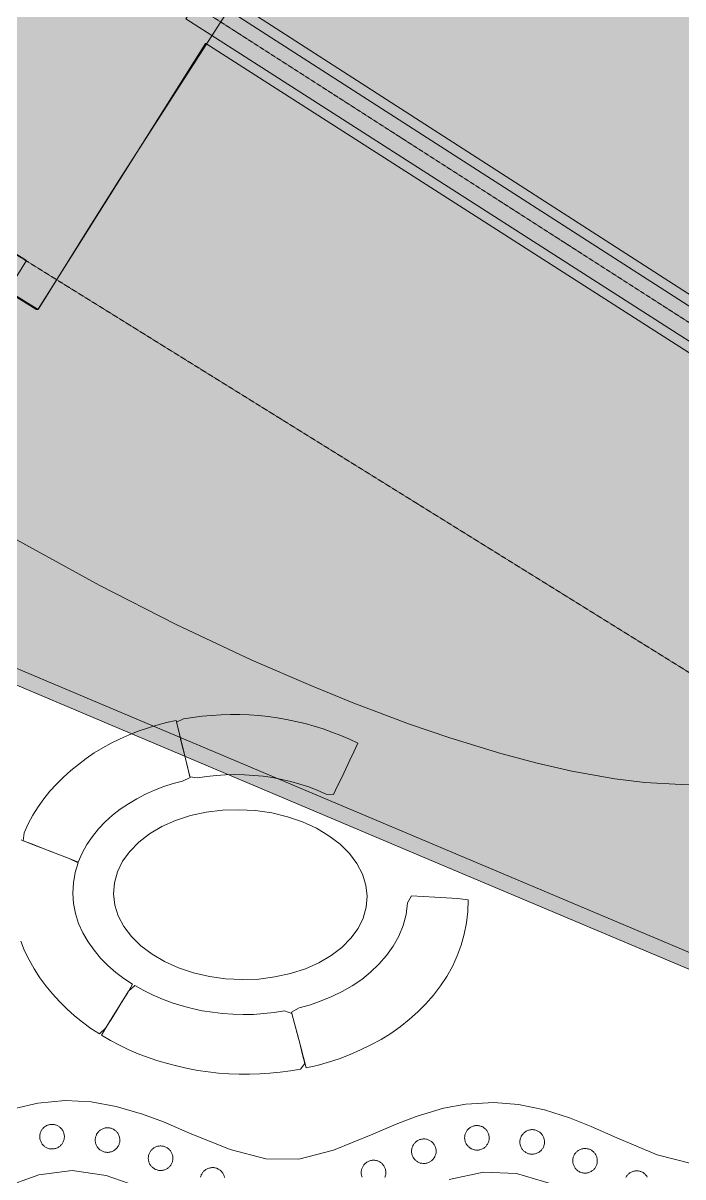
# Model space of a CAD drawing. Header units: millimetres. Extents: x -31757 to 121236, y -27283 to 59400.
# Drawn here: x 29978 to 36428, y 1683 to 12954 of the extents above; entities that cross this region are included whole.
import ezdxf

# ---------------------------------------------------------------- set-up
doc = ezdxf.new("R2010")
doc.units = ezdxf.units.MM
doc.linetypes.add('DASHDOT', pattern=[3.556, 2.54, -0.508, 0, -0.508])
for name, color, linetype, lineweight in [('10_見えがかり', 7, 'Continuous', 13), ('30_敷地・外構', 8, 'Continuous', 9), ('40_通り芯', 1, 'DASHDOT', 9)]:
    doc.layers.add(name, color=color, linetype=linetype, lineweight=lineweight)

msp = doc.modelspace()

# ---------------------------------------------------------------- hatches: boundary and pattern name
at = {"layer": '10_見えがかり'}
msp.add_hatch(color=8, dxfattribs=at).paths.add_polyline_path([(40066, 29151), (40066, 29151), (40327, 28949), (40329, 28948), (40330, 28947), (40332, 28946), (40334, 28946), (40336, 28945), (40338, 28945), (40340, 28945), (40342, 28945), (40344, 28945), (40346, 28946), (40347, 28947), (40349, 28948), (40351, 28949), (40352, 28950), (40354, 28951), (40355, 28953), (40883, 29633), (41480, 30395), (42081, 31154), (42685, 31911), (43293, 32664), (43904, 33415), (44519, 34163), (45137, 34908), (45759, 35650), (46384, 36389), (47013, 37125), (47646, 37858), (48281, 38588), (48921, 39316), (49563, 40040), (50209, 40761), (50859, 41479), (51511, 42194), (52168, 42906), (52827, 43614), (53490, 44320), (54156, 45023), (54826, 45722), (55498, 46418), (56174, 47111), (56854, 47801), (57536, 48488), (58222, 49171), (58911, 49851), (59603, 50528), (60299, 51202), (60375, 51275), (60376, 51276), (60377, 51278), (60378, 51279), (60379, 51281), (60380, 51283), (60381, 51285), (60381, 51287), (60381, 51289), (60381, 51291), (60381, 51293), (60380, 51295), (60380, 51297), (60379, 51298), (60378, 51300), (60377, 51302), (60375, 51303), (60147, 51541), (60146, 51541), (60147, 51541), (60833, 52200), (61524, 52855), (62217, 53507), (62913, 54156), (63612, 54802), (64314, 55445), (65019, 56084), (65020, 56084), (65020, 56084), (65254, 55824), (66795, 54117), (66795, 54117), (75538, 44429), (75538, 44429), (75538, 44428), (75105, 44024), (75105, 44024), (73057, 42143), (73057, 42142), (71041, 40229), (71040, 40228), (69052, 38285), (69052, 38285), (67092, 36313), (67092, 36313), (65161, 34313), (65161, 34312), (63260, 32284), (63260, 32284), (61388, 30228), (61388, 30228), (59547, 28144), (59547, 28144), (57737, 26034), (57737, 26034), (55957, 23898), (55957, 23898), (54209, 21736), (54209, 21735), (52493, 19548), (52493, 19548), (50809, 17336), (50809, 17335), (49158, 15099), (49158, 15099), (47539, 12838), (47539, 12838), (45954, 10554), (45954, 10554), (44402, 8247), (44402, 8246), (42885, 5917), (42885, 5917), (41401, 3566), (41401, 3565), (40434, 2048), (40433, 2047), (40433, 2048), (34030, 4749), (34030, 4749), (26700, 7844), (26699, 7844), (26031, 8157), (26030, 8157), (26026, 8159), (26026, 8160), (26026, 8160), (26672, 9168), (26673, 9169), (28072, 11401), (28073, 11403), (28074, 11405), (28074, 11407), (28075, 11409), (28075, 11411), (28075, 11413), (28075, 11415), (28075, 11417), (28074, 11418), (28073, 11420), (28072, 11422), (28071, 11424), (28070, 11425), (28069, 11427), (28067, 11428), (28066, 11429), (27873, 11548), (27872, 11549), (27872, 11549), (28386, 12376), (28904, 13200), (29426, 14022), (29952, 14842), (30481, 15659), (31015, 16474), (31552, 17286), (32093, 18095), (32638, 18902), (33187, 19707), (33740, 20509), (34296, 21308), (34856, 22104), (35420, 22898), (35988, 23689), (36559, 24478), (37134, 25264), (37713, 26047), (38296, 26827), (38882, 27604), (39472, 28379), (40065, 29151)])

# ---------------------------------------------------------------- linework, layer by layer
for points in [[(41854, 6855), (32030, 13170), (32029, 13171), (32029, 13171), (32029, 13171), (33380, 15245), (33381, 15246), (33381, 15245), (33382, 15245), (43128, 8810)], [(33225, 15012), (30913, 11416), (30913, 11416), (30631, 10968), (30631, 10968), (30126, 10156), (30126, 10155), (30126, 10155), (28170, 11365), (27873, 11548), (27872, 11549), (27872, 11549), (28386, 12376), (28904, 13200)], [(31730, 13245), (31730, 13245), (38401, 8961), (41777, 6793), (41778, 6793), (41777, 6793), (41627, 6558), (41626, 6557), (41626, 6557), (31570, 12994), (31570, 12994), (31569, 12995), (31570, 12995), (31730, 13245), (31730, 13245)], [(28208, 11330), (30101, 10159), (30103, 10158), (30105, 10157), (30107, 10157), (30108, 10156), (30110, 10156), (30112, 10156), (30114, 10156), (30116, 10157), (30118, 10157), (30120, 10158), (30122, 10159), (30123, 10160), (30125, 10161), (30126, 10162), (30128, 10164), (30129, 10165), (30308, 10450), (30308, 10450), (31761, 12753), (31762, 12754), (31762, 12754), (31763, 12753), (41602, 6462)], [(25245, 6368), (28482, 11584), (30011, 10634), (25245, 2955), (25245, 6368)], [(40372, 2236), (33118, 5297), (33118, 5297), (26761, 7981), (26761, 7981), (26247, 8221), (26246, 8222), (26245, 8222), (26245, 8222), (26245, 8223), (26801, 9091), (26801, 9091), (28207, 11330), (28207, 11330)], [(29808, 7963), (30721, 7463), (31475, 7080), (32215, 6732), (32791, 6482), (33212, 6311), (33756, 6107), (34148, 5973), (34648, 5820), (35003, 5725), (35341, 5648), (35762, 5572), (36054, 5537), (36410, 5517), (36651, 5524)], [(40433, 2048), (34030, 4749), (34030, 4749), (26700, 7844)], [(31499, 6037), (31476, 6126), (31547, 6156), (31638, 6171), (31729, 6183), (31821, 6191), (31913, 6197), (32005, 6200), (32097, 6199), (32189, 6196), (32281, 6189), (32372, 6180), (32463, 6167), (32554, 6151), (32644, 6133), (32734, 6111), (32822, 6086), (32910, 6059), (32997, 6028), (33083, 5995), (33168, 5959), (33250, 5919), (33211, 5836), (33171, 5753), (33131, 5669), (33092, 5586), (33052, 5503), (33012, 5420), (32942, 5423), (32858, 5459), (32772, 5492), (32684, 5521), (32596, 5545), (32506, 5566), (32415, 5583), (32324, 5596), (32233, 5605), (32141, 5611), (32049, 5613), (31957, 5610), (31865, 5604), (31773, 5594), (31682, 5580), (31609, 5590), (31565, 5769), (31543, 5858), (31521, 5947), (31499, 6037)], [(30179, 5375), (30239, 5450), (30303, 5521), (30372, 5588), (30443, 5653), (30518, 5713), (30595, 5770), (30674, 5824), (30756, 5874), (30840, 5920), (30927, 5963), (31014, 6001), (31104, 6036), (31194, 6068), (31286, 6096), (31379, 6121), (31473, 6142), (31496, 6049), (31519, 5955), (31588, 5676), (31611, 5583), (31537, 5550), (31444, 5525), (31353, 5495), (31263, 5461), (31176, 5421), (31091, 5377), (31008, 5328), (30928, 5275), (30852, 5216), (30781, 5152), (30715, 5082), (30655, 5008), (30600, 4929), (30554, 4844), (30516, 4758), (30427, 4793), (30248, 4863), (30158, 4897), (30069, 4932), (29979, 4967), (29987, 5044), (30027, 5131), (30073, 5215), (30124, 5297), (30179, 5375)], [(30950, 4766), (31020, 4863), (31108, 4953), (31214, 5034), (31335, 5105), (31469, 5165), (31614, 5212), (31767, 5245), (31926, 5265), (32087, 5270), (32249, 5261), (32409, 5238), (32563, 5201), (32709, 5151), (32845, 5088), (32967, 5015), (33076, 4932), (33167, 4841), (33240, 4743), (33294, 4639), (33328, 4533), (33340, 4425), (33332, 4317), (33302, 4211), (33252, 4110), (33183, 4014), (33095, 3925), (32990, 3845), (32870, 3775), (32737, 3716), (32593, 3670), (32440, 3636), (32282, 3616), (32120, 3610), (31958, 3618), (31799, 3640), (31644, 3676), (31498, 3725), (31361, 3786), (31238, 3858), (31129, 3940), (31037, 4031), (30963, 4128), (30908, 4232), (30874, 4339), (30862, 4447), (30870, 4556), (30900, 4663), (30950, 4766)], [(29959, 4975), (30053, 4938), (30147, 4902), (30241, 4865), (30335, 4829), (30429, 4792), (30516, 4752), (30487, 4655), (30470, 4556), (30464, 4455), (30471, 4354), (30490, 4255), (30521, 4159), (30563, 4067), (30613, 3980), (30671, 3897), (30735, 3819), (30806, 3747), (30883, 3681), (30963, 3620), (31048, 3565), (30997, 3479), (30944, 3393), (30891, 3307), (30838, 3221), (30785, 3135), (30725, 3080), (30640, 3134), (30558, 3194), (30480, 3257), (30404, 3324), (30333, 3395), (30265, 3470), (30201, 3548), (30141, 3629), (30085, 3714), (30036, 3802), (29992, 3893), (29955, 3986)], [(32786, 3365), (32892, 3402), (32996, 3445), (33097, 3495), (33194, 3551), (33288, 3613), (33375, 3683), (33456, 3761), (33530, 3846), (33596, 3937), (33651, 4035), (33693, 4139), (33721, 4247), (33735, 4359), (33776, 4429), (33888, 4422), (34001, 4415), (34113, 4409), (34225, 4402), (34330, 4389), (34325, 4277), (34312, 4165), (34290, 4055), (34260, 3947), (34221, 3841), (34174, 3739), (34120, 3641), (34057, 3548), (33989, 3459), (33914, 3375), (33835, 3295), (33752, 3220), (33664, 3150), (33572, 3085), (33477, 3026), (33378, 2972), (33277, 2923), (33174, 2878), (33069, 2838), (32963, 2803), (32854, 2773), (32745, 2748), (32688, 2965), (32659, 3073), (32630, 3182), (32601, 3291), (32678, 3335), (32786, 3365)], [(30955, 3412), (31008, 3498), (31069, 3552), (31157, 3503), (31248, 3458), (31341, 3418), (31435, 3383), (31532, 3353), (31629, 3328), (31728, 3307), (31828, 3291), (31928, 3279), (32029, 3272), (32130, 3269), (32231, 3271), (32332, 3278), (32432, 3289), (32532, 3304), (32604, 3280), (32630, 3183), (32656, 3085), (32682, 2988), (32707, 2890), (32733, 2792), (32691, 2737), (32592, 2719), (32492, 2706), (32391, 2695), (32291, 2689), (32190, 2686), (32089, 2686), (31988, 2690), (31887, 2698), (31787, 2709), (31687, 2724), (31588, 2742), (31489, 2764), (31391, 2790), (31294, 2818), (31199, 2851), (31104, 2886), (31011, 2926), (30920, 2969), (30831, 3017), (30744, 3068), (30797, 3154), (30850, 3240), (30955, 3412)]]:
    msp.add_lwpolyline(points, dxfattribs=at)
at = {"layer": '30_敷地・外構'}
for points in [[(29898, 2353), (30123, 2403), (30390, 2428), (30642, 2416), (30889, 2372), (31145, 2297), (31350, 2220), (31605, 2112), (32003, 1950), (32352, 1860), (32672, 1857), (33013, 1943), (33398, 2100), (33623, 2197), (33821, 2273), (34088, 2354), (34304, 2394), (34578, 2410), (34821, 2391), (35074, 2338), (35318, 2261), (35531, 2176), (35783, 2065), (36176, 1900), (36520, 1811)], [(30355, 2001), (30359, 2007), (30363, 2013), (30367, 2020), (30370, 2026), (30373, 2034), (30375, 2041), (30378, 2049), (30379, 2057), (30380, 2065), (30381, 2073), (30381, 2081), (30380, 2090), (30379, 2098), (30377, 2106), (30375, 2114), (30372, 2121), (30368, 2129), (30365, 2136), (30361, 2142), (30356, 2149), (30351, 2155), (30346, 2160), (30341, 2165), (30335, 2170), (30330, 2174), (30324, 2178), (30317, 2182), (30310, 2185), (30303, 2188), (30296, 2191), (30288, 2193), (30280, 2194), (30272, 2195), (30264, 2196), (30255, 2196), (30247, 2195), (30239, 2194), (30231, 2192), (30223, 2190), (30215, 2187), (30208, 2184), (30201, 2180), (30194, 2176), (30188, 2171), (30182, 2166), (30176, 2161), (30171, 2156), (30167, 2151), (30162, 2145), (30158, 2139), (30155, 2132), (30151, 2125), (30148, 2118), (30146, 2111), (30144, 2103), (30142, 2095), (30141, 2087), (30141, 2079), (30141, 2071), (30141, 2062), (30143, 2054), (30144, 2046), (30147, 2038), (30150, 2031), (30153, 2023), (30157, 2016), (30161, 2009), (30165, 2003), (30170, 1997), (30175, 1992), (30180, 1987), (30186, 1982), (30192, 1978), (30198, 1974), (30204, 1970), (30211, 1967), (30218, 1964), (30226, 1961), (30233, 1959), (30241, 1957), (30250, 1956), (30258, 1956), (30266, 1956), (30274, 1957), (30282, 1958), (30290, 1960), (30298, 1962), (30306, 1965), (30313, 1968), (30320, 1972), (30327, 1976), (30333, 1981), (30339, 1985), (30345, 1990), (30350, 1996), (30355, 2001)], [(30897, 1969), (30901, 1974), (30905, 1980), (30909, 1987), (30913, 1994), (30916, 2001), (30918, 2008), (30920, 2016), (30922, 2024), (30923, 2032), (30923, 2040), (30923, 2049), (30922, 2057), (30921, 2065), (30919, 2073), (30917, 2081), (30914, 2089), (30911, 2096), (30907, 2103), (30903, 2110), (30899, 2116), (30894, 2122), (30889, 2128), (30883, 2133), (30878, 2137), (30872, 2141), (30866, 2145), (30860, 2149), (30853, 2153), (30846, 2156), (30838, 2158), (30830, 2160), (30822, 2162), (30814, 2163), (30806, 2163), (30798, 2163), (30790, 2162), (30781, 2161), (30773, 2159), (30766, 2157), (30758, 2154), (30750, 2151), (30743, 2147), (30737, 2143), (30730, 2139), (30725, 2134), (30719, 2129), (30714, 2123), (30709, 2118), (30705, 2112), (30701, 2106), (30697, 2100), (30694, 2093), (30691, 2086), (30688, 2078), (30686, 2070), (30685, 2062), (30684, 2054), (30683, 2046), (30683, 2038), (30684, 2030), (30685, 2021), (30687, 2013), (30689, 2006), (30692, 1998), (30695, 1991), (30699, 1983), (30703, 1977), (30708, 1970), (30713, 1965), (30718, 1959), (30723, 1954), (30729, 1949), (30734, 1945), (30740, 1941), (30747, 1937), (30754, 1934), (30761, 1931), (30768, 1928), (30776, 1926), (30784, 1925), (30792, 1924), (30800, 1923), (30809, 1923), (30817, 1924), (30825, 1925), (30833, 1927), (30841, 1929), (30849, 1932), (30856, 1935), (30863, 1939), (30870, 1943), (30876, 1948), (30882, 1953), (30887, 1958), (30893, 1963), (30897, 1969)], [(34508, 1990), (34512, 1996), (34516, 2002), (34520, 2009), (34524, 2015), (34527, 2023), (34529, 2030), (34531, 2038), (34533, 2046), (34534, 2054), (34534, 2062), (34534, 2070), (34533, 2079), (34532, 2087), (34530, 2095), (34528, 2103), (34525, 2110), (34522, 2118), (34518, 2125), (34514, 2131), (34510, 2138), (34505, 2144), (34500, 2149), (34494, 2154), (34489, 2159), (34483, 2163), (34477, 2167), (34471, 2171), (34464, 2174), (34457, 2177), (34449, 2180), (34441, 2182), (34433, 2183), (34425, 2184), (34417, 2185), (34409, 2185), (34401, 2184), (34392, 2183), (34384, 2181), (34377, 2179), (34369, 2176), (34361, 2173), (34354, 2169), (34348, 2165), (34341, 2160), (34335, 2156), (34330, 2150), (34325, 2145), (34320, 2140), (34316, 2134), (34312, 2128), (34308, 2121), (34305, 2114), (34302, 2107), (34299, 2100), (34297, 2092), (34296, 2084), (34295, 2076), (34294, 2068), (34294, 2060), (34295, 2051), (34296, 2043), (34298, 2035), (34300, 2027), (34303, 2020), (34306, 2012), (34310, 2005), (34314, 1998), (34319, 1992), (34324, 1986), (34329, 1981), (34334, 1976), (34340, 1971), (34345, 1967), (34351, 1963), (34358, 1959), (34365, 1956), (34372, 1953), (34379, 1950), (34387, 1948), (34395, 1947), (34403, 1945), (34411, 1945), (34420, 1945), (34428, 1946), (34436, 1947), (34444, 1949), (34452, 1951), (34460, 1954), (34467, 1957), (34474, 1961), (34481, 1965), (34487, 1970), (34493, 1974), (34498, 1980), (34504, 1985), (34508, 1990)], [(35048, 1950), (35053, 1956), (35057, 1962), (35060, 1968), (35064, 1975), (35067, 1982), (35069, 1990), (35071, 1998), (35073, 2005), (35074, 2014), (35074, 2022), (35074, 2030), (35074, 2038), (35072, 2046), (35071, 2055), (35068, 2062), (35065, 2070), (35062, 2077), (35058, 2085), (35054, 2091), (35050, 2098), (35045, 2103), (35040, 2109), (35034, 2114), (35029, 2119), (35023, 2123), (35017, 2127), (35011, 2131), (35004, 2134), (34997, 2137), (34989, 2140), (34981, 2142), (34974, 2143), (34965, 2144), (34957, 2145), (34949, 2145), (34941, 2144), (34933, 2143), (34924, 2141), (34917, 2139), (34909, 2136), (34902, 2133), (34895, 2129), (34888, 2125), (34881, 2120), (34876, 2115), (34870, 2110), (34865, 2105), (34860, 2099), (34856, 2094), (34852, 2088), (34848, 2081), (34845, 2074), (34842, 2067), (34840, 2060), (34837, 2052), (34836, 2044), (34835, 2036), (34834, 2028), (34834, 2019), (34835, 2011), (34836, 2003), (34838, 1995), (34840, 1987), (34843, 1979), (34847, 1972), (34850, 1965), (34854, 1958), (34859, 1952), (34864, 1946), (34869, 1940), (34874, 1935), (34880, 1931), (34885, 1927), (34891, 1923), (34898, 1919), (34905, 1915), (34912, 1912), (34919, 1910), (34927, 1908), (34935, 1906), (34943, 1905), (34951, 1905), (34960, 1905), (34968, 1905), (34976, 1907), (34984, 1908), (34992, 1911), (35000, 1914), (35007, 1917), (35014, 1921), (35021, 1925), (35027, 1929), (35033, 1934), (35039, 1939), (35044, 1945), (35048, 1950)], [(33989, 1859), (33993, 1865), (33997, 1871), (34001, 1878), (34004, 1885), (34007, 1892), (34010, 1899), (34012, 1907), (34014, 1915), (34015, 1923), (34015, 1931), (34015, 1939), (34014, 1948), (34013, 1956), (34011, 1964), (34009, 1972), (34006, 1979), (34003, 1987), (33999, 1994), (33995, 2001), (33991, 2007), (33986, 2013), (33981, 2018), (33975, 2023), (33970, 2028), (33964, 2032), (33958, 2036), (33952, 2040), (33945, 2043), (33938, 2046), (33930, 2049), (33922, 2051), (33914, 2053), (33906, 2054), (33898, 2054), (33890, 2054), (33882, 2053), (33873, 2052), (33865, 2050), (33857, 2048), (33850, 2045), (33842, 2042), (33835, 2038), (33829, 2034), (33822, 2029), (33816, 2025), (33811, 2020), (33806, 2014), (33801, 2009), (33797, 2003), (33793, 1997), (33789, 1990), (33786, 1984), (33783, 1976), (33780, 1969), (33778, 1961), (33777, 1953), (33776, 1945), (33775, 1937), (33775, 1929), (33776, 1920), (33777, 1912), (33779, 1904), (33781, 1896), (33784, 1889), (33787, 1881), (33791, 1874), (33795, 1868), (33800, 1861), (33805, 1855), (33810, 1850), (33815, 1845), (33820, 1840), (33826, 1836), (33832, 1832), (33839, 1828), (33846, 1825), (33853, 1822), (33860, 1819), (33868, 1817), (33876, 1816), (33884, 1815), (33892, 1814), (33901, 1814), (33909, 1815), (33917, 1816), (33925, 1818), (33933, 1820), (33941, 1823), (33948, 1826), (33955, 1830), (33962, 1834), (33968, 1839), (33974, 1844), (33979, 1849), (33984, 1854), (33989, 1859)], [(31416, 1791), (31421, 1797), (31425, 1803), (31428, 1810), (31432, 1816), (31435, 1824), (31437, 1831), (31439, 1839), (31441, 1847), (31442, 1855), (31442, 1863), (31442, 1871), (31442, 1880), (31440, 1888), (31439, 1896), (31436, 1904), (31433, 1911), (31430, 1919), (31426, 1926), (31422, 1932), (31418, 1939), (31413, 1945), (31408, 1950), (31403, 1955), (31397, 1960), (31391, 1964), (31385, 1968), (31379, 1972), (31372, 1975), (31365, 1978), (31357, 1981), (31350, 1983), (31342, 1984), (31333, 1985), (31325, 1986), (31317, 1986), (31309, 1985), (31301, 1984), (31292, 1982), (31285, 1980), (31277, 1977), (31270, 1974), (31263, 1970), (31256, 1966), (31249, 1961), (31244, 1956), (31238, 1951), (31233, 1946), (31228, 1941), (31224, 1935), (31220, 1929), (31216, 1922), (31213, 1915), (31210, 1908), (31208, 1901), (31205, 1893), (31204, 1885), (31203, 1877), (31202, 1869), (31202, 1861), (31203, 1852), (31204, 1844), (31206, 1836), (31208, 1828), (31211, 1821), (31215, 1813), (31218, 1806), (31222, 1799), (31227, 1793), (31232, 1787), (31237, 1782), (31242, 1777), (31248, 1772), (31253, 1768), (31259, 1764), (31266, 1760), (31273, 1757), (31280, 1754), (31287, 1751), (31295, 1749), (31303, 1747), (31311, 1746), (31319, 1746), (31328, 1746), (31336, 1747), (31344, 1748), (31352, 1750), (31360, 1752), (31368, 1755), (31375, 1758), (31382, 1762), (31389, 1766), (31395, 1771), (31401, 1775), (31407, 1780), (31412, 1786), (31416, 1791)], [(35565, 1766), (35569, 1772), (35573, 1778), (35577, 1784), (35580, 1791), (35583, 1798), (35586, 1806), (35588, 1813), (35589, 1821), (35590, 1830), (35591, 1838), (35591, 1846), (35590, 1854), (35589, 1862), (35587, 1871), (35585, 1878), (35582, 1886), (35578, 1893), (35575, 1900), (35571, 1907), (35566, 1914), (35561, 1919), (35556, 1925), (35551, 1930), (35545, 1935), (35540, 1939), (35534, 1943), (35527, 1947), (35520, 1950), (35513, 1953), (35506, 1955), (35498, 1958), (35490, 1959), (35482, 1960), (35474, 1961), (35465, 1961), (35457, 1960), (35449, 1959), (35441, 1957), (35433, 1955), (35425, 1952), (35418, 1948), (35411, 1945), (35404, 1941), (35398, 1936), (35392, 1931), (35386, 1926), (35381, 1921), (35377, 1915), (35372, 1910), (35368, 1904), (35365, 1897), (35361, 1890), (35358, 1883), (35356, 1876), (35354, 1868), (35352, 1860), (35351, 1852), (35351, 1844), (35351, 1835), (35351, 1827), (35353, 1819), (35354, 1811), (35357, 1803), (35360, 1795), (35363, 1788), (35367, 1781), (35371, 1774), (35375, 1768), (35380, 1762), (35385, 1756), (35391, 1751), (35396, 1747), (35402, 1742), (35408, 1738), (35414, 1735), (35421, 1731), (35428, 1728), (35436, 1726), (35444, 1724), (35451, 1722), (35460, 1721), (35468, 1721), (35476, 1721), (35484, 1721), (35492, 1723), (35501, 1724), (35508, 1727), (35516, 1730), (35523, 1733), (35531, 1737), (35537, 1741), (35544, 1745), (35549, 1750), (35555, 1755), (35560, 1760), (35565, 1766)], [(33513, 1677), (33516, 1684), (33518, 1692), (33520, 1699), (33522, 1707), (33523, 1715), (33523, 1724), (33523, 1732), (33523, 1740), (33521, 1748), (33520, 1756), (33517, 1764), (33515, 1772), (33511, 1779), (33507, 1786), (33503, 1793), (33499, 1799), (33494, 1805), (33489, 1811), (33484, 1816), (33478, 1821), (33472, 1825), (33466, 1829), (33460, 1833), (33453, 1836), (33446, 1839), (33438, 1841), (33431, 1843), (33423, 1845), (33415, 1846), (33406, 1847), (33398, 1846), (33390, 1846), (33382, 1845), (33374, 1843), (33366, 1841), (33358, 1838), (33351, 1834), (33344, 1831), (33337, 1826), (33331, 1822), (33325, 1817), (33319, 1812), (33314, 1807), (33310, 1801), (33305, 1796), (33301, 1789), (33298, 1783), (33294, 1776), (33291, 1769), (33289, 1761), (33287, 1754), (33285, 1746), (33284, 1738), (33284, 1730), (33284, 1721), (33284, 1713), (33285, 1705), (33287, 1697), (33290, 1689), (33292, 1681)], [(31164, 1566), (30789, 1698), (30458, 1745), (30132, 1702), (29771, 1572)], [(31948, 1676), (31946, 1684), (31943, 1692), (31941, 1700), (31937, 1707), (31934, 1714), (31929, 1721), (31925, 1727), (31920, 1733), (31915, 1738), (31910, 1744), (31904, 1748), (31899, 1752), (31892, 1756), (31886, 1760), (31879, 1764), (31872, 1767), (31864, 1769), (31857, 1771), (31849, 1773), (31841, 1774), (31832, 1774), (31824, 1774), (31816, 1773), (31808, 1772), (31800, 1770), (31792, 1768), (31784, 1765), (31777, 1762), (31770, 1758), (31763, 1754), (31757, 1750), (31751, 1745), (31745, 1740), (31740, 1734), (31736, 1729), (31731, 1723), (31727, 1717), (31724, 1711), (31720, 1704), (31717, 1697), (31715, 1689), (31713, 1681)], [(35153, 1612), (34800, 1716), (34479, 1731), (34143, 1658)], [(36079, 1682), (36075, 1689), (36070, 1695), (36065, 1701), (36060, 1707), (36055, 1712), (36050, 1716), (36044, 1721), (36038, 1725), (36031, 1728), (36024, 1732), (36017, 1735), (36010, 1737), (36002, 1739), (35994, 1741), (35986, 1742), (35978, 1742), (35970, 1742), (35961, 1742), (35953, 1740), (35945, 1739), (35937, 1736), (35930, 1733), (35922, 1730), (35915, 1726), (35908, 1722), (35902, 1718), (35896, 1713), (35891, 1708), (35886, 1703), (35881, 1697), (35877, 1691), (35873, 1685), (35869, 1679)]]:
    msp.add_lwpolyline(points, dxfattribs=at)
at = {"layer": '40_通り芯'}
for points in [[(44400, 4955), (28069, 15427)], [(42924, 2616), (26440, 12846)]]:
    msp.add_lwpolyline(points, dxfattribs=at)

doc.saveas('drawing.dxf')
